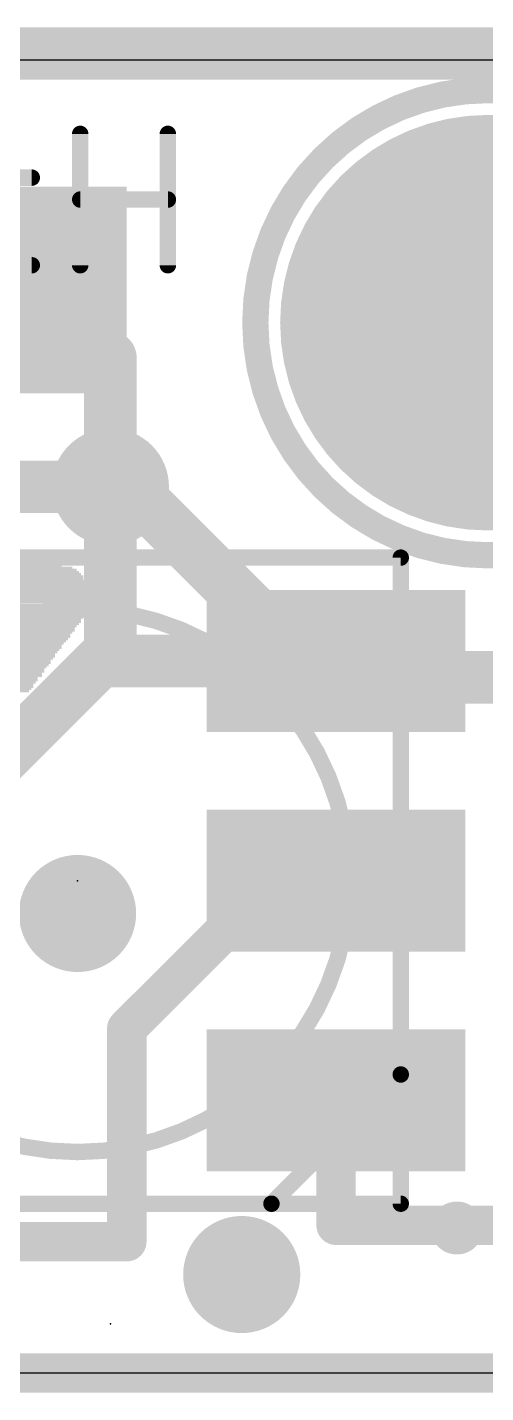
# Model space of a CAD drawing. Extents: x -0.3 to 51.1, y -0.2 to 10.4.
# Drawn here: x 34.54 to 38.08, y -0.15 to 10.41 of the extents above; entities that cross this region are included whole.
import ezdxf

# ---------------------------------------------------------------- set-up
doc = ezdxf.new("R2010")
doc.units = 0
for name, color, linetype in [('1', 12, 'CONTINUOUS'), ('16', 132, 'CONTINUOUS'), ('17', 110, 'CONTINUOUS'), ('18', 110, 'CONTINUOUS'), ('20', 53, 'CONTINUOUS'), ('21', 40, 'CONTINUOUS'), ('22', 6, 'CONTINUOUS'), ('23', 53, 'CONTINUOUS'), ('24', 53, 'CONTINUOUS')]:
    doc.layers.add(name, color=color, linetype=linetype)

# ---------------------------------------------------------------- blocks, each defined once
blk = doc.blocks.new('RECT')
blk.add_solid([(-0.5, -0.5), (0.5, -0.5), (-0.5, 0.5), (0.5, 0.5)])
blk = doc.blocks.new('ROUNDP')
at = {"const_width": 0.5}
blk.add_lwpolyline([(0, -0.25, 1), (0, 0.25, 1), (0, -0.25)], format="xyb", dxfattribs=at)
blk = doc.blocks.new('ROUNDV')
at = {"const_width": 0.5}
blk.add_lwpolyline([(0, -0.25, 1), (0, 0.25, 1), (0, -0.25)], format="xyb", dxfattribs=at)

msp = doc.modelspace()

# ---------------------------------------------------------------- linework, layer by layer
at = {"layer": '1'}
for points, const_width in [([(50.927, 10.16), (0, 10.16)], 0.3048), ([(34.655, 8.382), (35.179, 7.858)], 0.4064), ([(35.179, 7.858), (35.179, 6.858)], 0.4064), ([(30.575, 6.858), (35.179, 6.858)], 0.4064), ([(35.179, 6.858), (35.179, 5.51)], 0.4064), ([(33.401, 3.81), (35.101, 5.51)], 0.4064), ([(35.101, 5.51), (35.179, 5.51)], 0.4064), ([(35.179, 5.51), (36.925, 5.51)], 0.4064), ([(35.306, 2.667), (36.449, 3.81)], 0.3048), ([(36.449, 3.81), (36.925, 3.81)], 0.3048), ([(35.306, 1.016), (35.306, 2.667)], 0.3048), ([(36.925, 2.11), (36.925, 1.143)], 0.3048), ([(36.925, 1.143), (40.513, 1.143)], 0.3048), ([(30.575, 1.016), (35.306, 1.016)], 0.3048), ([(0, 0), (50.927, 0)], 0.3048)]:
    msp.add_lwpolyline(points, dxfattribs=dict(at, const_width=const_width))
for points, const_width in [([(34.7268, 8.4538, 1), (34.5832, 8.3102)], 0.2032), ([(35.2806, 7.858, 1), (35.0774, 7.858)], 0.2032), ([(35.1072, 7.7862, 1), (35.2508, 7.9298)], 0.2032), ([(35.2806, 6.858, 1), (35.0774, 6.858)], 0.2032), ([(35.179, 6.7564, 1), (35.179, 6.9596)], 0.2032), ([(35.0774, 6.858, 1), (35.2806, 6.858)], 0.2032), ([(35.101, 5.6116, 1), (35.101, 5.4084)], 0.2032), ([(35.1728, 5.4382, 1), (35.0292, 5.5818)], 0.2032), ([(35.179, 5.6116, 1), (35.179, 5.4084)], 0.2032), ([(35.179, 5.4084, 1), (35.179, 5.6116)], 0.2032), ([(36.925, 5.4084, 1), (36.925, 5.6116)], 0.2032), ([(35.0774, 5.51, 1), (35.2806, 5.51)], 0.2032), ([(36.449, 3.8862, 1), (36.449, 3.7338)], 0.1524), ([(36.5029, 3.7561, 1), (36.3951, 3.8639)], 0.1524), ([(36.925, 3.7338, 1), (36.925, 3.8862)], 0.1524), ([(35.3822, 2.667, 1), (35.2298, 2.667)], 0.1524), ([(35.2521, 2.7209, 1), (35.3599, 2.6131)], 0.1524), ([(37.0012, 2.11, 1), (36.8488, 2.11)], 0.1524), ([(36.925, 1.2192, 1), (36.925, 1.0668)], 0.1524), ([(35.306, 0.9398, 1), (35.306, 1.0922)], 0.1524), ([(36.8488, 1.143, 1), (37.0012, 1.143)], 0.1524), ([(35.2298, 1.016, 1), (35.3822, 1.016)], 0.1524)]:
    msp.add_lwpolyline(points, format="xyb", dxfattribs=dict(at, const_width=const_width))
at = {"layer": '16'}
for points, const_width in [([(50.927, 10.287), (-0.127, 10.287)], 0.254), ([(35.323, 6.858), (35.179, 6.858)], 0.4064), ([(36.798, 5.383), (35.323, 6.858)], 0.4064), ([(41.705, 5.383), (36.798, 5.383)], 0.4064), ([(-0.127, 0), (50.927, 0)], 0.254)]:
    msp.add_lwpolyline(points, dxfattribs=dict(at, const_width=const_width))
at = {"layer": '16', "const_width": 0.2032}
for points in [[(35.179, 6.9596, 1), (35.179, 6.7564)], [(35.3948, 6.9298, 1), (35.2512, 6.7862)], [(35.323, 6.7564, 1), (35.323, 6.9596)], [(36.798, 5.4846, 1), (36.798, 5.2814)], [(36.7262, 5.3112, 1), (36.8698, 5.4548)]]:
    msp.add_lwpolyline(points, format="xyb", dxfattribs=at)
at = {"layer": '20'}
for p, q in [((50.8, 10.16), (0, 10.16)), ((0, 0), (50.8, 0))]:
    msp.add_line(p, q, dxfattribs=at)
at = {"layer": '21'}
for points, const_width in [([(38.1, 6.328, 1), (38.1, 9.928, 1), (38.1, 6.328)], 0.2032), ([(37.4568, 6.31, 1), (37.3933, 6.31)], 0.0635), ([(37.425, 6.2783, 1), (37.425, 6.3418)], 0.0635), ([(34.925, 1.71, 1), (34.925, 5.91, 1), (34.925, 1.71)], 0.127), ([(37.4568, 2.31, 1), (37.3933, 2.31)], 0.0635), ([(37.3933, 2.31, 1), (37.4568, 2.31)], 0.0635), ([(37.4475, 2.2875, 1), (37.4025, 2.3325)], 0.0635), ([(36.4025, 1.3325, 1), (36.4475, 1.2875)], 0.0635), ([(36.425, 1.3417, 1), (36.425, 1.2783)], 0.0635), ([(36.425, 1.2783, 1), (36.425, 1.3417)], 0.0635), ([(37.3933, 1.31, 1), (37.4568, 1.31)], 0.0635), ([(37.425, 1.2783, 1), (37.425, 1.3417)], 0.0635), ([(37.859, 0.9806, 1), (37.859, 1.2634, 1), (37.859, 0.9806)], 0.127)]:
    msp.add_lwpolyline(points, format="xyb", dxfattribs=dict(at, const_width=const_width))
at = {"layer": '21', "const_width": 0.127}
for points in [[(32.425, 6.31), (37.425, 6.31)], [(37.425, 6.31), (37.425, 2.31)], [(36.425, 1.31), (37.425, 2.31)], [(37.425, 2.31), (37.425, 1.31)], [(36.425, 1.31), (32.425, 1.31)], [(37.425, 1.31), (36.425, 1.31)]]:
    msp.add_lwpolyline(points, dxfattribs=at)
at = {"layer": '22', "const_width": 0.0635}
for points in [[(34.9773, 9.5894, 1), (34.9138, 9.5894)], [(35.6553, 9.5894, 1), (35.5917, 9.5894)], [(34.571, 9.2187, 1), (34.571, 9.2822)], [(34.9456, 9.1127, 1), (34.9456, 9.0492)], [(35.6235, 9.0492, 1), (35.6235, 9.1127)], [(34.571, 8.5407, 1), (34.571, 8.6043)], [(34.9138, 8.5725, 1), (34.9773, 8.5725)], [(35.5917, 8.5725, 1), (35.6553, 8.5725)]]:
    msp.add_lwpolyline(points, format="xyb", dxfattribs=at)
at = {"layer": '22', "const_width": 0.127}
for points in [[(34.9456, 9.5894), (34.9456, 8.5725)], [(35.6235, 8.5725), (35.6235, 9.5894)], [(34.571, 9.2504), (34.4016, 9.2504)], [(35.6235, 9.0809), (34.9456, 9.0809)], [(34.571, 8.5725), (34.2321, 8.5725)]]:
    msp.add_lwpolyline(points, dxfattribs=at)
at = {"layer": '23'}
msp.add_point((34.925, 3.81), dxfattribs=at)
at = {"layer": '24'}
msp.add_point((35.179, 0.381), dxfattribs=at)

# ---------------------------------------------------------------- block references
at = {"layer": '1', "xscale": 1.3, "yscale": 1.6, "rotation": 180}
msp.add_blockref('RECT', (34.655, 8.382), dxfattribs=at)
at = {"layer": '1', "xscale": 2, "yscale": 1.1}
for p in [(36.925, 5.51), (36.925, 3.81), (36.925, 2.11)]:
    msp.add_blockref('RECT', p, dxfattribs=at)
at = {"layer": '17', "xscale": 3.216, "yscale": 3.216}
msp.add_blockref('ROUNDP', (38.1, 8.128), dxfattribs=at)
msp.add_blockref('ROUNDP', (38.1, 8.128), dxfattribs=at)
at = {"layer": '18', "xscale": 0.9064, "yscale": 0.9064}
for p in [(35.179, 6.858), (35.179, 6.858), (34.925, 3.556), (34.925, 3.556), (36.195, 0.762), (36.195, 0.762)]:
    msp.add_blockref('ROUNDV', p, dxfattribs=at)
at = {"layer": '22', "rotation": 180}
for p, xscale, yscale in [((34.081, 6.2317), 1.6093, 0.0167), ((34.1397, 6.2484), 1.3243, 0.0168), ((33.9636, 6.1311), 2.0452, 0.0167), ((33.9804, 6.1478), 1.9781, 0.0168), ((33.9971, 6.1646), 1.9446, 0.0168), ((34.0139, 6.1814), 1.8776, 0.0167), ((34.0391, 6.1981), 1.7937, 0.0168), ((34.0558, 6.2149), 1.7267, 0.0168), ((33.8966, 6.0305), 2.2463, 0.0168), ((33.9049, 6.0473), 2.2296, 0.0167), ((33.9133, 6.064), 2.2128, 0.0168), ((33.9301, 6.0808), 2.1793, 0.0167), ((33.9385, 6.0975), 2.1291, 0.0168), ((33.9469, 6.1143), 2.1123, 0.0168), ((33.8128, 5.9131), 2.3805, 0.0168), ((33.8212, 5.9299), 2.3637, 0.0168), ((33.8379, 5.9466), 2.3637, 0.0167), ((33.8463, 5.9634), 2.3469, 0.0168), ((33.8546, 5.9802), 2.3302, 0.0168), ((33.8714, 5.997), 2.2966, 0.0167), ((33.8798, 6.0137), 2.2799, 0.0168), ((33.7457, 5.8125), 2.414, 0.0167), ((33.754, 5.8293), 2.3973, 0.0168), ((33.7708, 5.8628), 2.3972, 0.0168), ((33.7708, 5.846), 2.3972, 0.0167), ((33.7876, 5.8796), 2.3972, 0.0168), ((33.8043, 5.8963), 2.3973, 0.0167), ((33.6703, 5.7119), 2.3973, 0.0167), ((33.6954, 5.7455), 2.414, 0.0168), ((33.687, 5.7287), 2.3972, 0.0168), ((33.7037, 5.7622), 2.3973, 0.0167), ((33.7122, 5.779), 2.4141, 0.0168), ((33.7373, 5.7958), 2.3972, 0.0168), ((33.3266, 5.6952), 3.0846, 0.0168), ((33.3266, 5.6784), 3.051, 0.0168), ((33.3266, 5.6616), 3.0175, 0.0167), ((33.3182, 5.6449), 3.0008, 0.0168), ((33.3182, 5.6282), 2.9672, 0.0167), ((33.3182, 5.6114), 2.9672, 0.0168), ((33.3182, 5.5946), 2.9337, 0.0168), ((33.3098, 5.5779), 2.917, 0.0167), ((33.3098, 5.5611), 2.8834, 0.0168), ((33.3098, 5.5443), 2.8834, 0.0168), ((33.3099, 5.5276), 2.8499, 0.0167), ((33.3015, 5.5108), 2.8331, 0.0168), ((33.3015, 5.494), 2.8331, 0.0168), ((33.2931, 5.4773), 2.8163, 0.0167), ((33.2846, 5.4437), 2.7661, 0.0168), ((33.2846, 5.427), 2.7661, 0.0167), ((33.2931, 5.4605), 2.7829, 0.0168), ((33.2763, 5.4102), 2.7493, 0.0168), ((33.2763, 5.3935), 2.7493, 0.0167), ((33.2679, 5.3767), 2.699, 0.0168), ((33.2679, 5.3599), 2.699, 0.0168), ((33.2595, 5.3432), 2.6822, 0.0167), ((33.2512, 5.3264), 2.6655, 0.0168), ((33.2596, 5.3096), 2.6487, 0.0168), ((33.2512, 5.2929), 2.6319, 0.0167), ((33.2428, 5.2761), 2.6151, 0.0168)]:
    msp.add_blockref('RECT', p, dxfattribs=dict(at, xscale=xscale, yscale=yscale))

doc.saveas('drawing.dxf')
